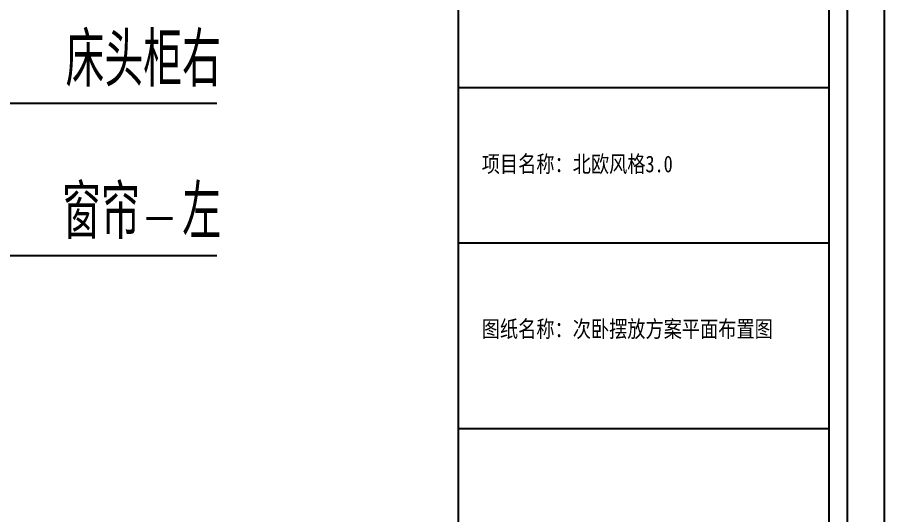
# Model space of a CAD drawing. Extents: x 23971 to 232415, y -48119 to 67869.
# Drawn here: x 138080 to 140790, y 31482 to 33035 of the extents above; entities that cross this region are included whole.
import ezdxf

# ---------------------------------------------------------------- set-up
doc = ezdxf.new("R2010")
doc.units = 0
doc.header["$LTSCALE"] = 1000
doc.header["$MEASUREMENT"] = 0
doc.layers.add('DIM_SYMB', color=3, linetype='Continuous')
doc.layers.add('PUB_TEXT', color=7, linetype='Continuous')
doc.styles.add('_TCH_DIM', font='SIMPLEX', dxfattribs={"bigfont": 'GBCBIG'})
doc.styles.add('WJ', font='', dxfattribs={"width": 0.8, "height": 135})
doc.styles.get('WJ').set_extended_font_data('FangSong_GB2312')

# ---------------------------------------------------------------- blocks, each defined once
blk = doc.blocks.new('次卧摆放方案图框')
at = {"color": 251}
blk.add_line((25026.8, 493.2), (25026.8, 17757), dxfattribs=at)
for p, q in [((21375.6, 667.1), (21375.6, 17583.2)), ((24852.9, 667.1), (24852.9, 17583.2)), ((21375.6, 13356), (24852.9, 13356)), ((21375.6, 11897.8), (24852.9, 11897.8)), ((21375.6, 10159.1), (24852.9, 10159.1))]:
    blk.add_line(p, q)
blk.add_lwpolyline([(-25.1, 145.5), (25374.5, 145.5), (25374.5, 18104.8), (-25.1, 18104.8)], close=True)
at = {"char_height": 156.481, "attachment_point": 1, "style": 'WJ'}
for s, insert, width in [('项目名称：北欧风格3.0', (21593.2, 12717.1), 1903.637), ('{\\fSimSun|b0|i0|c134|p2;图纸名称：次卧摆放方案平面布置图}', (21593.2, 11169.7), 3037.946)]:
    blk.add_mtext(s, dxfattribs=dict(at, insert=insert, width=width))

msp = doc.modelspace()

# ---------------------------------------------------------------- linework, layer by layer
at = {"layer": 'DIM_SYMB'}
for points in [[(138703.1, 32766), (138024.8, 32766), (137390.7, 32766)], [(138703.1, 32290.2), (138024.8, 32290.2), (137811, 32290.2)]]:
    msp.add_lwpolyline(points, dxfattribs=at)

# ---------------------------------------------------------------- block references
at = {"xscale": 0.3330153595476334, "yscale": 0.3330153595476334, "zscale": 0.3330153595476334}
msp.add_blockref('次卧摆放方案图框', (132340.1, 28368.2), dxfattribs=at)

# ---------------------------------------------------------------- texts
at = {"layer": 'PUB_TEXT', "style": '_TCH_DIM'}
for s, height, p in [('床头柜右', 168.79, (138230.2, 32818.5)), ('窗帘', 168.79, (138219.3, 32342.7)), ('左', 168.8, (138595.1, 32342.7))]:
    msp.add_text(s, height=height, dxfattribs=at).set_placement(p)
at = {"layer": 'PUB_TEXT', "style": '_TCH_DIM', "width": 0.705882}
msp.add_text('-', height=148.8, dxfattribs=at).set_placement((138465.1, 32342.7))

doc.saveas('drawing.dxf')
